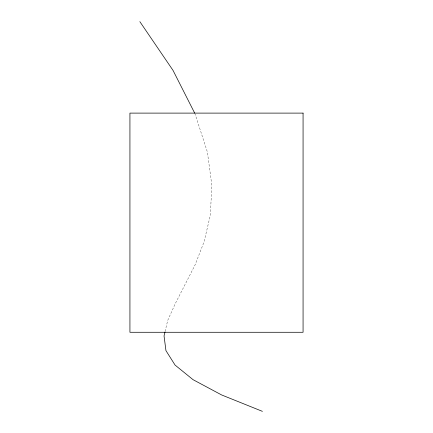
<?xml version="1.0" encoding="UTF-8"?>
<svg xmlns="http://www.w3.org/2000/svg" width="433" height="433" viewBox="0 0 433 433"><rect width="100%" height="100%" fill="white"/><g stroke="black" fill="none" stroke-linecap="round" stroke-linejoin="round"><path stroke-width="0.32" stroke-dasharray="2.17 1.62" d="M165.108 331.429L167.685 320.49L175.181 303.825L195.05 264.964L204.067 241.836L210.249 215.607L211.905 185.822L207.375 151.999L194.969 113.679"/><path stroke-width="0.65" d="M164.957 332.073L164.047 335.938L165.947 350.638L175.056 365.062L193.053 379.676L221.609 394.945L262.403 411.35M139.854 21.65L173.021 70.384L194.666 113.078M303.068 113.11L129.932 113.11L129.932 332.279L303.068 332.279L303.068 113.11"/></g></svg>
